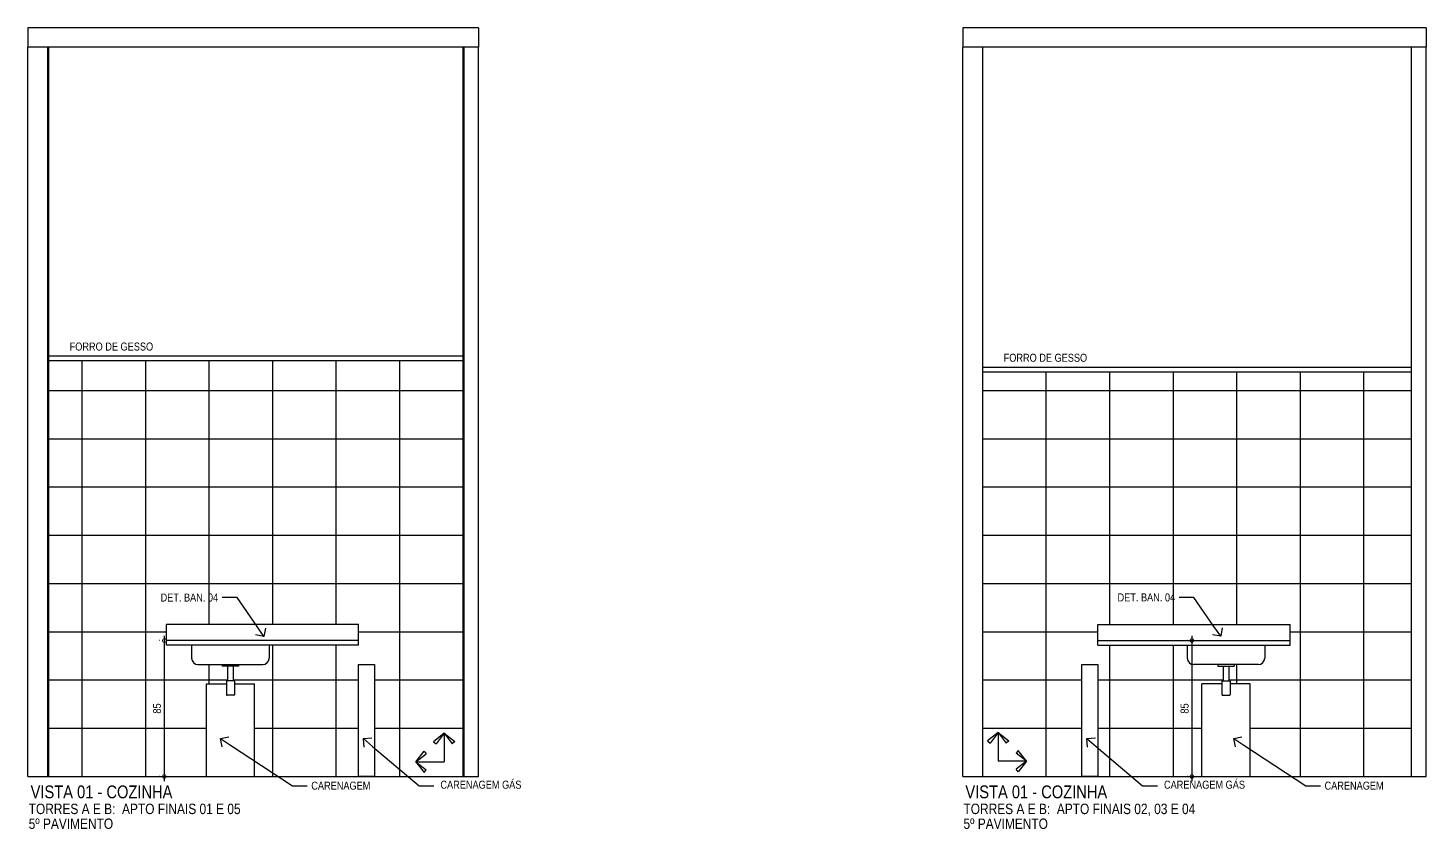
# Model space of a CAD drawing. Header units: metres. Extents: x 3 to 168, y -142 to 28.
# Drawn here: x 24.7 to 33.43, y -40.72 to -35.71 of the extents above; entities that cross this region are included whole.
import ezdxf
from ezdxf import colors
from ezdxf.entities.mleader import LeaderData, LeaderLine
from ezdxf.math import Vec2, Vec3

# ---------------------------------------------------------------- set-up
doc = ezdxf.new("R2010")
doc.units = ezdxf.units.M
for name, color, linetype in [('ARQ-ALV ACAB', 4, 'Continuous'), ('ARQ-ALV OSSO', 5, 'Continuous'), ('ARQ-AUX1', 1, 'Continuous'), ('ARQ-AUX2', 2, 'Continuous'), ('ARQ-CERÂMICA', 7, 'Continuous'), ('ARQ-DIM', 2, 'Continuous'), ('ARQ-SIM', 1, 'Continuous'), ('ARQ-TXT', 2, 'Continuous')]:
    doc.layers.add(name, color=color, linetype=linetype)
doc.styles.add('Adesa', font='ARIALN.TTF')
doc.dimstyles.new('ADESA 1-0025', dxfattribs={"dimtxt": 0.05, "dimasz": 0.045, "dimexe": 0.03, "dimexo": 0.04, "dimgap": 0.02, "dimtad": 1, "dimtoh": 1, "dimdec": 0, "dimlfac": 100, "dimzin": 4, "dimtxsty": 'Adesa', "dimblk": 'DOTSMALL', "dimcen": 1, "dimdle": 0.03, "dimclrd": 1, "dimclre": 1, "dimclrt": 256, "dimazin": 1, "dimtm": 1e-09, "dimtfac": 1, "dimtdec": 0, "dimtix": 1, "dimtmove": 2, "dimatfit": 0, "dimldrblk": 'DOTSMALL', "dimfxl": 0.8, "dimtvp": 2, "dimtolj": 1, "dimtzin": 0, "dimarcsym": 0})

# ---------------------------------------------------------------- blocks, each defined once
blk = doc.blocks.new('_Open90')
at = {"color": 0, "linetype": 'ByBlock', "lineweight": -2}
for p, q in [((0, 0), (-1, 0)), ((-0.5, 0.5), (0, 0)), ((0, 0), (-0.5, -0.5))]:
    blk.add_line(p, q, dxfattribs=at)
blk = doc.blocks.new('Seta para pag.piso')
for p, q in [((0, 0.1126), (-0.0418, 0.0796)), ((0, 0.1126), (-0.0312, 0.0715)), ((0, 0.1126), (0, 0)), ((0, 0.1126), (0.0418, 0.0795)), ((0, 0.1126), (0.0312, 0.0715)), ((-0.0418, 0.0796), (-0.0312, 0.0715)), ((0.0418, 0.0795), (0.0312, 0.0715)), ((-0.1126, 0), (-0.0795, 0.0418)), ((-0.1126, 0), (-0.0715, 0.0312)), ((-0.1126, 0), (0, 0)), ((-0.1126, 0), (-0.0796, -0.0418)), ((-0.1126, 0), (-0.0715, -0.0312)), ((-0.0795, 0.0418), (-0.0715, 0.0312)), ((-0.0796, -0.0418), (-0.0715, -0.0312))]:
    blk.add_line(p, q)
blk = doc.blocks.new('_DotSmall')
at = {"color": 0, "linetype": 'ByBlock', "const_width": 0.5}
blk.add_lwpolyline([(-0.0625, 0, 1), (0.0625, 0, 1)], format="xyb", close=True, dxfattribs=at)
blk = doc.blocks.new('*D697')
at = {"layer": 'ARQ-DIM', "color": 1, "lineweight": -2, "transparency": 16777216}
for p, q in [((25.5205, -39.5434), (25.5176, -39.5434)), ((25.5476, -39.5134), (25.5476, -40.4234)), ((25.5205, -40.3934), (25.5176, -40.3934))]:
    blk.add_line(p, q, dxfattribs=at)
at = {"layer": 'Defpoints', "color": 0, "transparency": 16777216}
for p in [(25.5605, -39.5434), (25.5476, -40.3934), (25.5605, -40.3934)]:
    blk.add_point(p, dxfattribs=at)
at = {"layer": 'ARQ-DIM', "color": 1, "lineweight": -2, "transparency": 16777216, "xscale": 0.045, "yscale": 0.045, "zscale": 0.045}
for p, rotation in [((25.5476, -39.5434), 90), ((25.5476, -40.3934), 270)]:
    blk.add_blockref('_DotSmall', p, dxfattribs=dict(at, rotation=rotation))
at = {"layer": 'ARQ-DIM', "transparency": 16777216, "insert": (25.5021, -39.9684), "char_height": 0.05, "attachment_point": 5, "rotation": 90, "style": 'Adesa'}
blk.add_mtext('\\A1;85', dxfattribs=at)
blk = doc.blocks.new('*D700')
at = {"layer": 'ARQ-DIM', "color": 1, "lineweight": -2, "transparency": 16777216}
for p, q in [((31.9419, -39.5434), (31.939, -39.5434)), ((31.969, -39.5134), (31.969, -40.4234)), ((31.9419, -40.3934), (31.939, -40.3934))]:
    blk.add_line(p, q, dxfattribs=at)
at = {"layer": 'Defpoints', "color": 0, "transparency": 16777216}
for p in [(31.9819, -39.5434), (31.969, -40.3934), (31.9819, -40.3934)]:
    blk.add_point(p, dxfattribs=at)
at = {"layer": 'ARQ-DIM', "color": 1, "lineweight": -2, "transparency": 16777216, "xscale": 0.045, "yscale": 0.045, "zscale": 0.045}
for p, rotation in [((31.969, -39.5434), 90), ((31.969, -40.3934), 270)]:
    blk.add_blockref('_DotSmall', p, dxfattribs=dict(at, rotation=rotation))
at = {"layer": 'ARQ-DIM', "transparency": 16777216, "insert": (31.9235, -39.9684), "char_height": 0.05, "attachment_point": 5, "rotation": 90, "style": 'Adesa'}
blk.add_mtext('\\A1;85', dxfattribs=at)
blk = doc.blocks.new('AREAS MOLHADAS')
at = {"layer": 'ARQ-CERÂMICA'}
h = blk.add_hatch(dxfattribs=at)
h.set_pattern_fill('LINE', color=256, scale=0.125, angle=90)
h.set_pattern_definition([(90, (27.41553, -40.39336), (-0.396875, 2e-17), [])])
h.paths.add_polyline_path([(27.4155, -37.7934), (24.8255, -37.7934), (24.8255, -40.3934), (25.8105, -40.3934), (25.8105, -39.8134), (25.9353, -39.8134), (25.9353, -39.7945), (25.9424, -39.7945), (25.9424, -39.7035), (25.91, -39.7035), (25.758, -39.6934, -0.414214), (25.718, -39.6534), (25.718, -39.5734), (25.5605, -39.5734), (25.5605, -39.4434), (26.7605, -39.4434), (26.7605, -39.5734), (26.203, -39.5734), (26.203, -39.6534, -0.414214), (26.163, -39.6934), (26.0111, -39.6934), (26.0111, -39.7035), (25.9787, -39.7035), (25.9787, -39.7945), (25.9858, -39.7945), (25.9858, -39.8134), (26.1105, -39.8134), (26.1105, -40.296), (26.2591, -40.3934), (27.4155, -40.3934)])
h.paths.add_polyline_path([(26.1105, -40.296), (26.1105, -40.3934), (26.2591, -40.3934)], flags=17)
h = blk.add_hatch(dxfattribs=at)
h.set_pattern_fill('LINE', color=256, scale=0.095)
h.set_pattern_definition([(0, (27.41553, -40.39336), (0, 0.301625), [])])
h.paths.add_polyline_path([(27.4155, -37.7934), (24.8255, -37.7934), (24.8255, -40.3934), (25.8105, -40.3934), (25.8105, -39.8134), (25.9353, -39.8134), (25.9353, -39.7945), (25.9424, -39.7945), (25.9424, -39.7035), (25.91, -39.7035), (25.758, -39.6934, -0.414214), (25.718, -39.6534), (25.718, -39.5734), (25.5605, -39.5734), (25.5605, -39.4434), (26.7605, -39.4434), (26.7605, -39.5734), (26.203, -39.5734), (26.203, -39.6534, -0.414214), (26.163, -39.6934), (26.0111, -39.6934), (26.0111, -39.7035), (25.9787, -39.7035), (25.9787, -39.7945), (25.9858, -39.7945), (25.9858, -39.8134), (26.1105, -39.8134), (26.1105, -40.296), (26.2591, -40.3934), (27.4155, -40.3934)])
h.paths.add_polyline_path([(26.7605, -39.6934), (26.8605, -39.6934), (26.8605, -40.3934), (26.7605, -40.3934)])
h = blk.add_hatch(dxfattribs=at)
h.set_pattern_fill('LINE', color=256, scale=0.125, angle=90)
h.set_pattern_definition([(90, (30.6619, -40.39336), (-0.396875, 2e-17), [])])
h.paths.add_polyline_path([(33.3419, -37.8634), (30.6619, -37.8634), (30.6619, -40.3934), (32.0319, -40.3934), (32.0319, -39.8134), (32.1567, -39.8134), (32.1567, -39.7945), (32.1637, -39.7945), (32.1637, -39.7035), (32.1314, -39.7035), (31.9794, -39.6934, -0.414214), (31.9394, -39.6534), (31.9394, -39.5734), (31.3819, -39.5734), (31.3819, -39.4434), (32.5819, -39.4434), (32.5819, -39.5734), (32.4244, -39.5734), (32.4244, -39.6534, -0.414214), (32.3844, -39.6934), (32.2324, -39.6934), (32.2324, -39.7035), (32.2001, -39.7035), (32.2001, -39.7945), (32.2072, -39.7945), (32.2072, -39.8134), (32.3319, -39.8134), (32.3319, -40.2238), (32.5908, -40.3934), (33.3419, -40.3934)])
h.paths.add_polyline_path([(32.3319, -40.2238), (32.3319, -40.3934), (32.5908, -40.3934)], flags=17)
h = blk.add_hatch(dxfattribs=at)
h.set_pattern_fill('LINE', color=256, scale=0.095)
h.set_pattern_definition([(0, (30.6619, -40.39336), (0, 0.301625), [])])
h.paths.add_polyline_path([(33.3419, -37.8634), (30.6619, -37.8634), (30.6619, -40.3934), (32.0319, -40.3934), (32.0319, -39.8134), (32.1567, -39.8134), (32.1567, -39.7945), (32.1637, -39.7945), (32.1637, -39.7035), (32.1314, -39.7035), (31.9794, -39.6934, -0.414214), (31.9394, -39.6534), (31.9394, -39.5734), (31.3819, -39.5734), (31.3819, -39.4434), (32.5819, -39.4434), (32.5819, -39.5734), (32.4244, -39.5734), (32.4244, -39.6534, -0.414214), (32.3844, -39.6934), (32.2324, -39.6934), (32.2324, -39.7035), (32.2001, -39.7035), (32.2001, -39.7945), (32.2072, -39.7945), (32.2072, -39.8134), (32.3319, -39.8134), (32.3319, -40.2238), (32.5908, -40.3934), (33.3419, -40.3934)])
h.paths.add_polyline_path([(31.2819, -39.6934), (31.3819, -39.6934), (31.3819, -40.3934), (31.2819, -40.3934)])
at = {"layer": 'ARQ-ALV ACAB'}
for p, q in [((24.8255, -40.3934), (24.8255, -35.8334)), ((27.4155, -40.3934), (27.4155, -35.8334))]:
    blk.add_line(p, q, dxfattribs=at)
at = {"layer": 'ARQ-ALV OSSO'}
for p, q in [((24.6955, -40.3934), (24.6955, -35.8334)), ((24.8205, -40.3934), (24.8205, -35.8334)), ((27.4205, -40.3934), (27.4205, -35.8334)), ((27.5105, -40.3934), (27.5105, -35.8334)), ((30.5369, -40.3934, 0), (30.5369, -35.8334)), ((30.6619, -40.3934, 0), (30.6619, -35.8334)), ((33.3419, -40.3934, 0), (33.3419, -35.8334)), ((33.4319, -40.3934, 0), (33.4319, -35.8334)), ((24.6955, -40.3934), (27.5105, -40.3934)), ((30.5369, -40.3934, 0), (33.4319, -40.3934, 0))]:
    blk.add_line(p, q, dxfattribs=at)
at = {"layer": 'ARQ-AUX1'}
for p, q in [((24.8255, -37.7634), (27.4155, -37.7634)), ((24.8255, -37.7934), (27.4155, -37.7934)), ((30.6619, -37.8334, 0), (33.3419, -37.8334, 0)), ((30.6619, -37.8634, 0), (33.3419, -37.8634, 0)), ((25.8105, -40.3934), (25.8105, -39.8134)), ((25.8105, -39.8134), (25.9353, -39.8134)), ((25.9858, -39.8134), (26.1105, -39.8134)), ((26.1105, -40.3934), (26.1105, -39.8134)), ((32.0319, -40.3934, 0), (32.0319, -39.8134, 0)), ((32.1567, -39.8134, 0), (32.0319, -39.8134, 0)), ((32.3319, -39.8134, 0), (32.2072, -39.8134, 0)), ((32.3319, -40.3934, 0), (32.3319, -39.8134, 0))]:
    blk.add_line(p, q, dxfattribs=at)
blk.add_lwpolyline([(26.7605, -39.6934), (26.8605, -39.6934), (26.8605, -40.3934), (26.7605, -40.3934)], close=True, dxfattribs=at)
at = {"layer": 'ARQ-AUX1', "elevation": 0}
blk.add_lwpolyline([(31.2819, -39.6934), (31.3819, -39.6934), (31.3819, -40.3934), (31.2819, -40.3934)], close=True, dxfattribs=at)
at = {"layer": 'ARQ-AUX2'}
for p, q in [((27.5105, -35.7134), (24.6955, -35.7134)), ((33.4319, -35.7134), (30.5369, -35.7134)), ((27.5105, -35.8334), (24.6955, -35.8334)), ((33.4319, -35.8334), (30.5369, -35.8334)), ((26.7605, -39.4434), (25.5605, -39.4434)), ((25.5605, -39.5734), (25.5605, -39.4434)), ((26.7605, -39.5734), (26.7605, -39.4434)), ((31.3819, -39.4434, 0), (32.5819, -39.4434, 0)), ((31.3819, -39.5734, 0), (31.3819, -39.4434, 0)), ((32.5819, -39.5734, 0), (32.5819, -39.4434, 0)), ((26.7605, -39.5434), (25.5605, -39.5434)), ((26.7605, -39.5734), (25.5605, -39.5734)), ((25.718, -39.5734), (25.718, -39.6534)), ((26.203, -39.5734), (26.203, -39.6534)), ((31.3819, -39.5434, 0), (32.5819, -39.5434, 0)), ((31.3819, -39.5734, 0), (32.5819, -39.5734, 0)), ((31.9394, -39.5734, 0), (31.9394, -39.6534, 0)), ((32.4244, -39.5734, 0), (32.4244, -39.6534, 0)), ((25.758, -39.6934), (26.163, -39.6934)), ((25.91, -39.6934), (25.91, -39.7035)), ((26.0111, -39.7035), (25.91, -39.7035)), ((25.9424, -39.7035), (25.9424, -39.7945)), ((25.9787, -39.7035), (25.9787, -39.7945)), ((26.0111, -39.6934), (26.0111, -39.7035)), ((32.3844, -39.6934, 0), (31.9794, -39.6934, 0)), ((32.1314, -39.6934, 0), (32.1314, -39.7035, 0)), ((32.1314, -39.7035, 0), (32.2324, -39.7035, 0)), ((32.1637, -39.7035, 0), (32.1637, -39.7945, 0)), ((32.2001, -39.7035, 0), (32.2001, -39.7945, 0)), ((32.2324, -39.6934, 0), (32.2324, -39.7035, 0)), ((25.9353, -39.7985), (25.9353, -39.8814)), ((25.9818, -39.7945), (25.9393, -39.7945)), ((25.9858, -39.7985), (25.9858, -39.8814)), ((32.1567, -39.7985, 0), (32.1567, -39.8814, 0)), ((32.1607, -39.7945, 0), (32.2031, -39.7945, 0)), ((32.2072, -39.7985, 0), (32.2072, -39.8814, 0)), ((25.9818, -39.8854), (25.9393, -39.8854)), ((32.1607, -39.8854, 0), (32.2031, -39.8854, 0))]:
    blk.add_line(p, q, dxfattribs=at)
for points in [[(24.6955, -35.7134), (24.6955, -35.8334)], [(27.5105, -35.7134), (27.5105, -35.8334)], [(30.5369, -35.7134), (30.5369, -35.8334)], [(33.4319, -35.7134), (33.4319, -35.8334)]]:
    blk.add_lwpolyline(points, dxfattribs=at)
for centre, radius, start, end in [((25.758, -39.6534), 0.04, 180, 270), ((26.163, -39.6534), 0.04, 270, 0), ((31.9794, -39.6534, 0), 0.04, 180, 270), ((32.3844, -39.6534, 0), 0.04, 270, 0), ((25.9393, -39.7985), 0.00404, 90, 180), ((25.9818, -39.7985), 0.00404, 0, 90), ((32.1607, -39.7985, 0), 0.00404, 90, 180), ((32.2031, -39.7985, 0), 0.00404, 0, 90), ((25.9393, -39.8814), 0.00404, 180, 270), ((25.9818, -39.8814), 0.00404, 270, 0), ((32.1607, -39.8814, 0), 0.00404, 180, 270), ((32.2031, -39.8814, 0), 0.00404, 270, 0)]:
    blk.add_arc(centre, radius, start, end, dxfattribs=at)
at = {"layer": 'ARQ-CERÂMICA', "yscale": 1.58230973583663, "zscale": 1.58230973583663}
for p, xscale, rotation in [((27.2964, -40.3017), -1.58230973583663, 90), ((30.758, -40.2974), 1.58230973583663, 270)]:
    blk.add_blockref('Seta para pag.piso', p, dxfattribs=dict(at, xscale=xscale, rotation=rotation))
at = {"layer": 'ARQ-TXT', "style": 'Adesa'}
for s, height, p in [('FORRO DE GESSO', 0.05, (24.956, -37.7304, 108.9697)), ('FORRO DE GESSO', 0.05, (30.7924, -37.8004, 108.9697)), ('TORRES A E B:  APTO FINAIS 01 E 05', 0.065, (24.7, -40.6285, 108.9697)), ('TORRES A E B:  APTO FINAIS 02, 03 E 04', 0.065, (30.5414, -40.6285, 108.9697)), ('5º PAVIMENTO', 0.065, (24.7, -40.7212, 108.9697)), ('5º PAVIMENTO', 0.065, (30.5414, -40.7212, 108.9697))]:
    blk.add_text(s, height=height, dxfattribs=at).set_placement(p)
at = {"layer": 'ARQ-TXT', "ltscale": 0.5, "style": 'Adesa'}
for p in [(24.7121, -40.5297), (30.5535, -40.5297, 0)]:
    blk.add_text('VISTA 01 - COZINHA', height=0.08, dxfattribs=at).set_placement(p)
at = {"layer": 'ARQ-DIM'}
for base, p1, p2, picture, middle in [((25.5476, -40.3934), (25.5605, -39.5434), (25.5605, -40.3934), '*D697', (25.5021, -39.9684)), ((31.969, -40.3934, 0), (31.9819, -39.5434, 0), (31.9819, -40.3934, 0), '*D700', (31.9235, -39.9684, 0))]:
    dim = blk.add_linear_dim(base=base, p1=p1, p2=p2, angle=90, dimstyle='ADESA 1-0025', dxfattribs=at)
    dim.commit()
    dim.dimension.update_dxf_attribs({"geometry": picture, "text_midpoint": middle})
at = {"layer": 'ARQ-SIM'}
ml = blk.add_multileader_mtext('Standard', dxfattribs=at)
ml.set_content('DET. BAN. 04', color=2, style='Adesa')
ml.set_leader_properties(color=256)
ml.set_arrow_properties(name='OPEN90')
ml.build(insert=Vec2(0, 0))
ml.multileader.update_dxf_attribs({"text_left_attachment_type": 2, "text_right_attachment_type": 2, "dogleg_length": 0.2, "arrow_head_size": 0.075})
ctx = ml.context
ctx.base_point, ctx.char_height, ctx.arrow_head_size, ctx.landing_gap_size, ctx.plane_origin = Vec3(25.5063, -39.2751), 0.05, 0.075, 0.025, Vec3(25.7607, -38.4642)
ctx.left_attachment, ctx.right_attachment, ctx.text_align_type = 2, 2, 2
notes = []
notes.append((ctx, [(1, (1, 1, 0), (26.0018, -39.2751), (-1, 0), 0.093, [(0, [(26.1694, -39.5177)], 0, [])])]))
ctx.mtext.insert, ctx.mtext.alignment, ctx.mtext.flow_direction = Vec3(25.8838, -39.2496), 3, 5
ml = blk.add_multileader_mtext('Standard', dxfattribs=at)
ml.set_content('DET. BAN. 04', color=2, style='Adesa')
ml.set_leader_properties(color=256)
ml.set_arrow_properties(name='OPEN90')
ml.build(insert=Vec2(0, 0))
ml.multileader.update_dxf_attribs({"text_left_attachment_type": 2, "text_right_attachment_type": 2, "dogleg_length": 0.2, "arrow_head_size": 0.075})
ctx = ml.context
ctx.base_point, ctx.char_height, ctx.arrow_head_size, ctx.landing_gap_size, ctx.plane_origin = Vec3(31.4863, -39.2744), 0.05, 0.075, 0.025, Vec3(31.7407, -38.4634)
ctx.left_attachment, ctx.right_attachment, ctx.text_align_type = 2, 2, 2
notes.append((ctx, [(1, (1, 1, 0), (31.9819, -39.2744), (-1, 0), 0.093, [(0, [(32.1494, -39.5169)], 0, [])])]))
ctx.mtext.insert, ctx.mtext.alignment, ctx.mtext.flow_direction = Vec3(31.8639, -39.2488), 3, 5
ml = blk.add_multileader_mtext('Standard', dxfattribs=at)
ml.set_content('CARENAGEM', color=2, style='Adesa')
ml.set_leader_properties(color=256)
ml.set_arrow_properties(name='OPEN90')
ml.build(insert=Vec2(0, 0))
ml.multileader.update_dxf_attribs({"text_left_attachment_type": 2, "text_right_attachment_type": 2, "dogleg_length": 0.2, "arrow_head_size": 0.075})
ctx = ml.context
ctx.base_point, ctx.char_height, ctx.arrow_head_size, ctx.landing_gap_size, ctx.plane_origin = Vec3(26.4411, -40.4517), 0.05, 0.075, 0.025, Vec3(26.3068, -39.72)
ctx.left_attachment, ctx.right_attachment = 2, 2
notes.append((ctx, [(1, (1, 1, 0), (26.3482, -40.4517), (1, 0), 0.093, [(0, [(25.8981, -40.1569)], 0, [])])]))
ctx.mtext.insert, ctx.mtext.flow_direction = Vec3(26.4661, -40.4258), 5
ml = blk.add_multileader_mtext('Standard', dxfattribs=at)
ml.set_content(' CARENAGEM GÁS', color=2, style='Adesa')
ml.set_leader_properties(color=256)
ml.set_arrow_properties(name='OPEN90')
ml.build(insert=Vec2(0, 0))
ml.multileader.update_dxf_attribs({"text_left_attachment_type": 2, "text_right_attachment_type": 2, "dogleg_length": 0.2, "arrow_head_size": 0.075})
ctx = ml.context
ctx.base_point, ctx.char_height, ctx.arrow_head_size, ctx.landing_gap_size, ctx.plane_origin = Vec3(27.2322, -40.4517), 0.05, 0.075, 0.025, Vec3(27.2002, -39.72)
ctx.left_attachment, ctx.right_attachment = 2, 2
notes.append((ctx, [(1, (1, 1, 0), (27.1393, -40.4517), (1, 0), 0.093, [(0, [(26.7914, -40.1569)], 0, [])])]))
ctx.mtext.insert, ctx.mtext.width, ctx.mtext.flow_direction = Vec3(27.2572, -40.4198), 0.658571, 5
ml = blk.add_multileader_mtext('Standard', dxfattribs=at)
ml.set_content(' CARENAGEM GÁS', color=2, style='Adesa')
ml.set_leader_properties(color=256)
ml.set_arrow_properties(name='OPEN90')
ml.build(insert=Vec2(0, 0))
ml.multileader.update_dxf_attribs({"text_left_attachment_type": 2, "text_right_attachment_type": 2, "dogleg_length": 0.2, "arrow_head_size": 0.075})
ctx = ml.context
ctx.base_point, ctx.char_height, ctx.arrow_head_size, ctx.landing_gap_size, ctx.plane_origin = Vec3(31.7536, -40.4517, 0), 0.05, 0.075, 0.025, Vec3(31.7215, -39.72, 0)
ctx.left_attachment, ctx.right_attachment = 2, 2
notes.append((ctx, [(1, (1, 1, 0), (31.6606, -40.4517, 0), (1, 0), 0.093, [(0, [(31.3128, -40.1569, 0)], 0, [])])]))
ctx.mtext.insert, ctx.mtext.width, ctx.mtext.flow_direction = Vec3(31.7786, -40.4198, 0), 0.658571, 5
ml = blk.add_multileader_mtext('Standard', dxfattribs=at)
ml.set_content('CARENAGEM', color=2, style='Adesa')
ml.set_leader_properties(color=256)
ml.set_arrow_properties(name='OPEN90')
ml.build(insert=Vec2(0, 0))
ml.multileader.update_dxf_attribs({"text_left_attachment_type": 2, "text_right_attachment_type": 2, "dogleg_length": 0.2, "arrow_head_size": 0.075})
ctx = ml.context
ctx.base_point, ctx.char_height, ctx.arrow_head_size, ctx.landing_gap_size, ctx.plane_origin = Vec3(32.7728, -40.4517, 0), 0.05, 0.075, 0.025, Vec3(32.6385, -39.72, 0)
ctx.left_attachment, ctx.right_attachment = 2, 2
notes.append((ctx, [(1, (1, 1, 0), (32.6798, -40.4517, 0), (1, 0), 0.093, [(0, [(32.2298, -40.1569, 0)], 0, [])])]))
ctx.mtext.insert, ctx.mtext.flow_direction = Vec3(32.7978, -40.4258, 0), 5
for ctx, leaders in notes:
    for number, flags, end, landing, length, lines in leaders:
        leader = LeaderData()
        leader.index, (leader.has_last_leader_line, leader.has_dogleg_vector, leader.attachment_direction) = number, flags
        leader.last_leader_point, leader.dogleg_vector, leader.dogleg_length = Vec3(end), Vec3(landing), length
        for number, points, colour, breaks in lines:
            line = LeaderLine()
            line.index, line.vertices, line.color, line.breaks = number, Vec3.list(points), colors.encode_raw_color(colour), breaks
            leader.lines.append(line)
        ctx.leaders.append(leader)

msp = doc.modelspace()

# ---------------------------------------------------------------- block references
msp.add_blockref('AREAS MOLHADAS', (0, 0))

doc.saveas('drawing.dxf')
